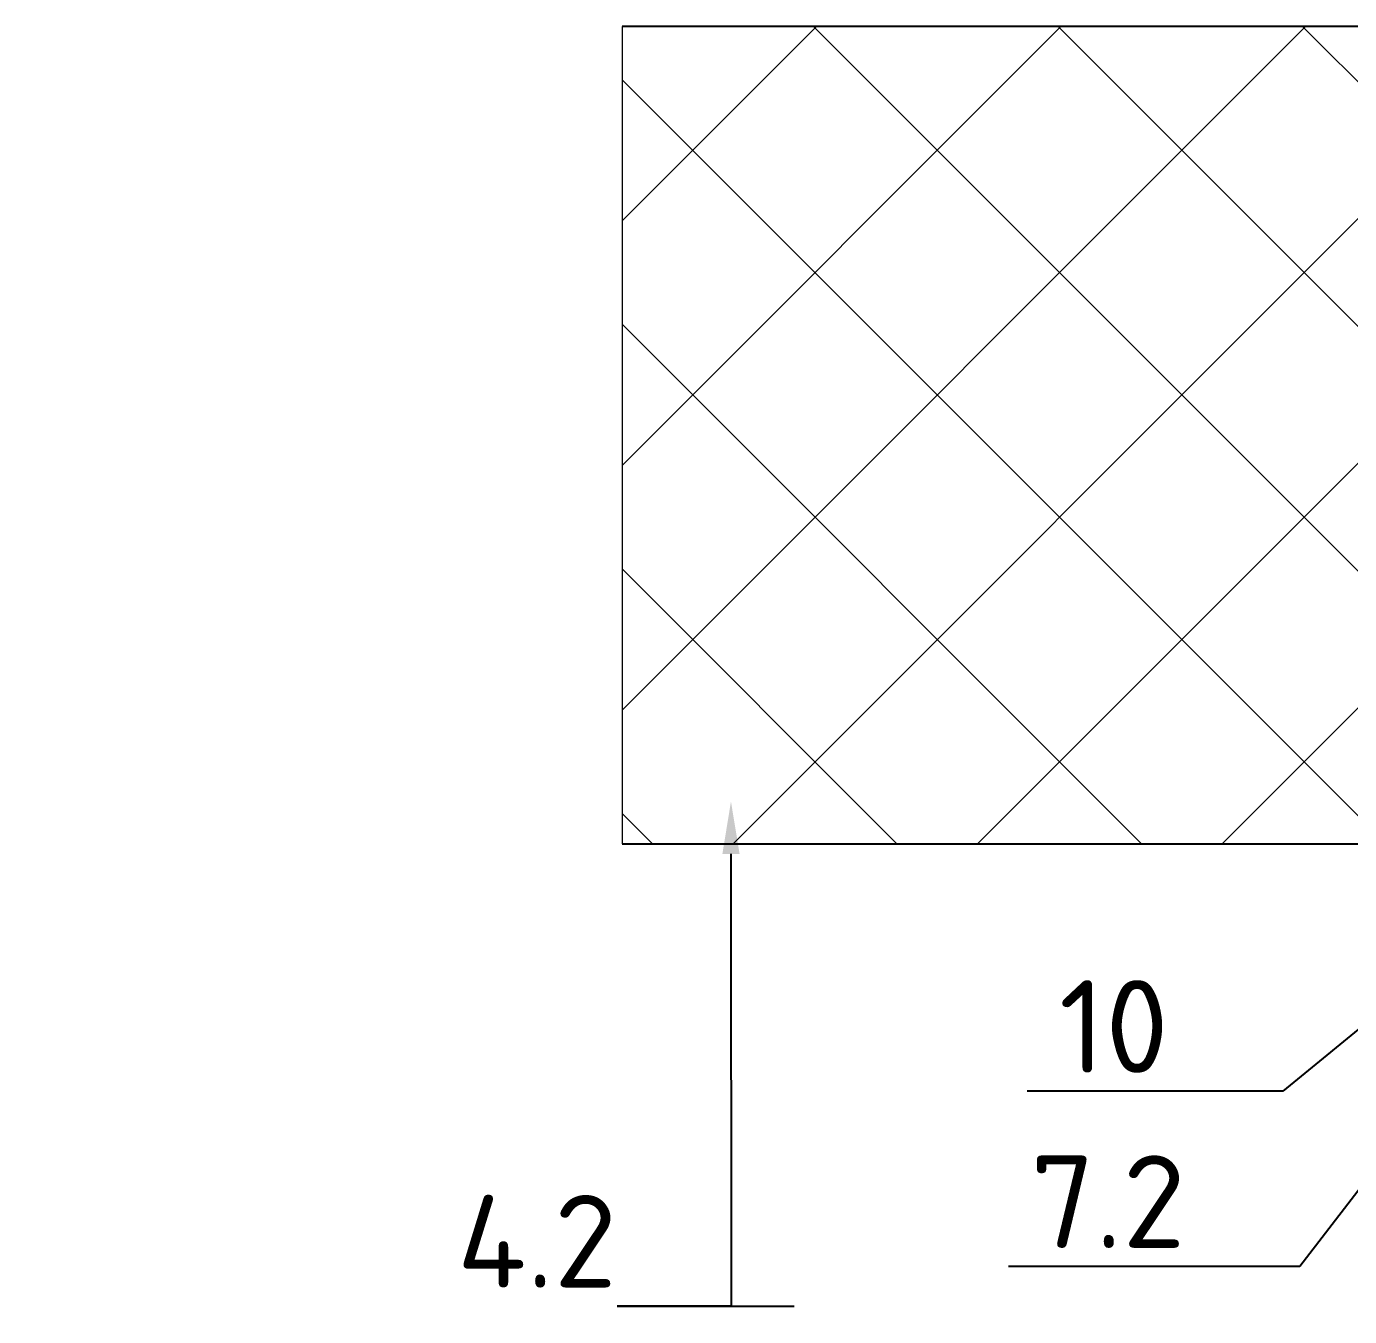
# Model space of a CAD drawing. Header units: millimetres. Extents: x -3689 to 3021565, y -698052 to -604547.
# Drawn here: x 2757191.1 to 2757434.1, y -669377.6 to -669140.9 of the extents above; entities that cross this region are included whole.
import ezdxf
from ezdxf import colors
from ezdxf.entities.mleader import LeaderData, LeaderLine
from ezdxf.math import Vec2, Vec3

# ---------------------------------------------------------------- set-up
doc = ezdxf.new("R2010")
doc.units = ezdxf.units.MM
doc.layers.get('0').update_dxf_attribs({"lineweight": 0})
doc.layers.add('A-FLOR-IDEN', color=14, linetype='Continuous')
doc.layers.add('A-WALL-PATT', color=181, linetype='Continuous')
doc.styles.add('ЕСКД', font='isocpeur.ttf')

# ---------------------------------------------------------------- blocks, each defined once
blk = doc.blocks.new('*U566')
at = {"lineweight": 0}
h = blk.add_hatch(dxfattribs=at)
h.set_pattern_fill('ANSI37', color=181, scale=10, style=0)
h.set_pattern_definition([(45, (90, -734.0553587846589), (-22.45064030267288, 22.45064030267288), []), (135, (90, -734.0553587846589), (-22.45064030267288, -22.45064030267288), [])])
h.paths.add_polyline_path([(0, 265.944641215341), (0, 0), (150, 0), (150, 265.944641215341)])
at = {"color": 5, "lineweight": 0}
for p, q in [((150, 265.944641215341), (0, 265.944641215341)), ((0, 0), (150, 0))]:
    blk.add_line(p, q, dxfattribs=at)
at = {"color": 5}
for p, q in [((0, 265.944641215341), (0, 0)), ((150, 0), (150, 265.944641215341))]:
    blk.add_line(p, q, dxfattribs=at)

msp = doc.modelspace()

# ---------------------------------------------------------------- block references
at = {"layer": 'A-WALL-PATT', "color": 250, "lineweight": 0, "rotation": 89.99999999999997}
msp.add_blockref('*U566', (2757566.49132782, -669290.8515980368), dxfattribs=at)

# ---------------------------------------------------------------- leaders
at = {"layer": 'A-FLOR-IDEN', "color": 250}
ml = msp.add_multileader_mtext('Standard', dxfattribs=at)
ml.set_content('4.2', color=250, style='ЕСКД')
ml.set_leader_properties()
ml.build(insert=Vec2(0, 0))
ml.multileader.update_dxf_attribs({"text_left_attachment_type": 6, "text_right_attachment_type": 6, "dogleg_length": 20.96987534605703, "arrow_head_size": 9.600000000000001})
ctx = ml.context
ctx.base_point, ctx.char_height, ctx.arrow_head_size, ctx.landing_gap_size, ctx.plane_origin, ctx.plane_x_axis, ctx.plane_y_axis = Vec3(2757144.58094275, -669375.7260056785), 17, 9.600000000000001, 0, Vec3(2757264.397215788, -669350.3146653413), Vec3(1, 2.258681448315656e-12), Vec3(-2.258681448315656e-12, 1)
ctx.left_attachment, ctx.right_attachment = 6, 6
notes = []
notes.append((ctx, [(1, (1, 1, 0), (2757123.611067404, -669375.7260056785), (1, 2.258681448315656e-12), 20.96987534605703, [(0, [(2757123.65911404, -669283.113008434)], 0, [])])]))
ctx.mtext.insert, ctx.mtext.text_direction, ctx.mtext.rotation, ctx.mtext.width, ctx.mtext.flow_direction = Vec3(2757144.58094275, -669355.3260056784), Vec3(1, 2.258882650657248e-12), 2.258882650657248e-12, 77.51149692218215, 5
ml = msp.add_multileader_mtext('Standard', dxfattribs=at)
ml.set_content('4.2', color=250, style='ЕСКД')
ml.set_leader_properties()
ml.build(insert=Vec2(0, 0))
ml.multileader.update_dxf_attribs({"text_left_attachment_type": 6, "text_right_attachment_type": 6, "dogleg_length": 20.96987534605703, "arrow_head_size": 9.600000000000001})
ctx = ml.context
ctx.base_point, ctx.char_height, ctx.arrow_head_size, ctx.landing_gap_size, ctx.plane_origin, ctx.plane_x_axis, ctx.plane_y_axis = Vec3(2757272.394064312, -669375.7260056783), 17, 9.600000000000001, 0, Vec3(2757179.777791275, -669350.3146653413), Vec3(1, -2.258681448315656e-12), Vec3(2.258681448315656e-12, 1)
ctx.left_attachment, ctx.right_attachment, ctx.text_align_type = 6, 6, 2
notes.append((ctx, [(1, (1, 1, 0), (2757320.563939658, -669375.7260056784), (-1, 2.258681448315656e-12), 20.96987534605703, [(0, [(2757320.515893023, -669283.1130084338)], 0, [])])]))
ctx.mtext.insert, ctx.mtext.text_direction, ctx.mtext.rotation, ctx.mtext.width, ctx.mtext.alignment, ctx.mtext.flow_direction = Vec3(2757299.594064313, -669355.3260056784), Vec3(1, -2.258882650657248e-12), 6.283185307177328, 77.51149692218215, 3, 5
ml = msp.add_multileader_mtext('Standard', dxfattribs=at)
ml.set_content('10', color=250, style='ЕСКД')
ml.set_leader_properties()
ml.build(insert=Vec2(0, 0))
ml.multileader.update_dxf_attribs({"text_left_attachment_type": 6, "text_right_attachment_type": 6, "dogleg_length": 20.96987534605703, "arrow_head_size": 9.600000000000001})
ctx = ml.context
ctx.base_point, ctx.char_height, ctx.arrow_head_size, ctx.landing_gap_size, ctx.plane_origin = Vec3(2757383.912925271, -669336.2988292254), 17, 9.600000000000001, 0, Vec3(2757431.925537334, -669266.9857142009)
ctx.left_attachment, ctx.right_attachment, ctx.text_align_type = 6, 6, 2
notes.append((ctx, [(0, (1, 1, 0), (2757421.882800617, -669336.2988292254), (-1, 0), 20.96987534605703, [(0, [(2757473.557129804, -669293.8330026519)], 0, [])])]))
ctx.mtext.insert, ctx.mtext.width, ctx.mtext.alignment, ctx.mtext.flow_direction = Vec3(2757400.912925271, -669315.8988292255), 77.51149692218215, 3, 5
ml = msp.add_multileader_mtext('Standard', dxfattribs=at)
ml.set_content('7.2', color=250, style='ЕСКД')
ml.set_leader_properties()
ml.build(insert=Vec2(0, 0))
ml.multileader.update_dxf_attribs({"text_left_attachment_type": 6, "text_right_attachment_type": 6, "dogleg_length": 20.96987534605703, "arrow_head_size": 9.600000000000001})
ctx = ml.context
ctx.base_point, ctx.char_height, ctx.arrow_head_size, ctx.landing_gap_size, ctx.plane_origin = Vec3(2757378.516618728, -669368.4534488955), 17, 9.600000000000001, 0, Vec3(2757463.62548178, -669266.9857142009)
ctx.left_attachment, ctx.right_attachment, ctx.text_align_type = 6, 6, 2
notes.append((ctx, [(0, (1, 1, 0), (2757424.986494074, -669368.4534488955), (-1, 0), 20.96987534605703, [(0, [(2757479.11187772, -669297.9870143987)], 0, [])])]))
ctx.mtext.insert, ctx.mtext.width, ctx.mtext.alignment, ctx.mtext.flow_direction = Vec3(2757404.016618728, -669348.0534488955), 77.51149692218215, 3, 5
for ctx, leaders in notes:
    for number, flags, end, landing, length, lines in leaders:
        leader = LeaderData()
        leader.index, (leader.has_last_leader_line, leader.has_dogleg_vector, leader.attachment_direction) = number, flags
        leader.last_leader_point, leader.dogleg_vector, leader.dogleg_length = Vec3(end), Vec3(landing), length
        for number, points, colour, breaks in lines:
            line = LeaderLine()
            line.index, line.vertices, line.color, line.breaks = number, Vec3.list(points), colors.encode_raw_color(colour), breaks
            leader.lines.append(line)
        ctx.leaders.append(leader)

doc.saveas('drawing.dxf')
